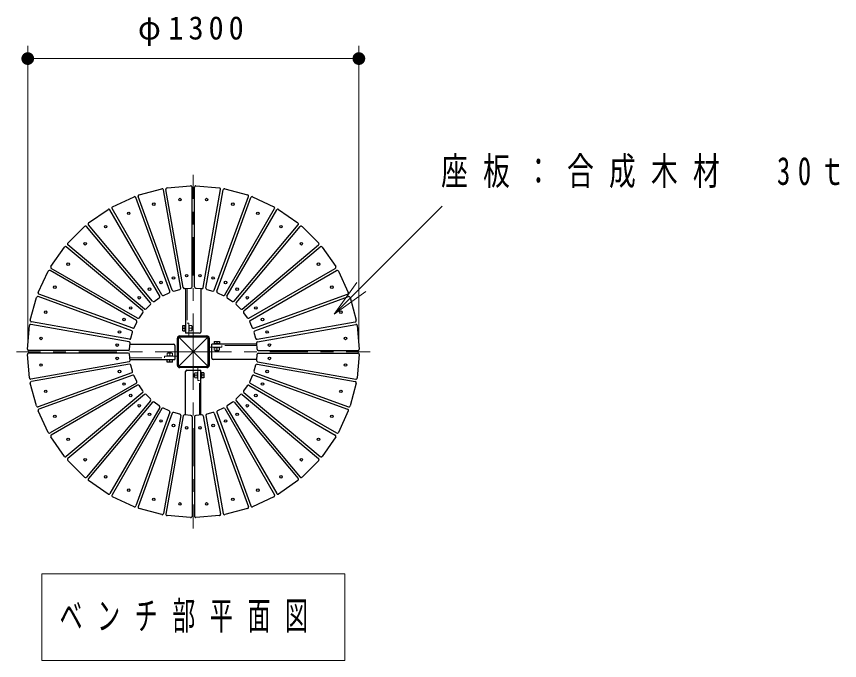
# Model space of a CAD drawing. Units: millimetres on the paper. Extents: x -385 to 0, y 0 to 267.
# Drawn here: x -247.7 to -183, y 109.7 to 160.3 of the extents above; entities that cross this region are included whole.
import ezdxf

# ---------------------------------------------------------------- set-up
doc = ezdxf.new("R2010")
doc.units = ezdxf.units.MM
doc.linetypes.add('USER1', pattern=[4.5, 2.5, -2])
doc.linetypes.add('USER2', pattern=[6, 3, -1, 1, -1])
doc.layers.add('1_50', color=3, linetype='Continuous', lineweight=25)
doc.styles.add('ＭＳ ゴシック', font='')
doc.styles.get('ＭＳ ゴシック').set_extended_font_data('MS Gothic')

# ---------------------------------------------------------------- blocks, each defined once
blk = doc.blocks.new('filled_dot')
at = {"color": 0, "linetype": 'Continuous', "lineweight": -2, "const_width": 1.25}
blk.add_lwpolyline([(-0.625, 0, 1), (0.625, 0, 1)], format="xyb", close=True, dxfattribs=at)
blk = doc.blocks.new('open_arrow')
at = {"color": 0, "linetype": 'Continuous', "lineweight": -2}
blk.add_lwpolyline([(7.5, 1.25), (0, 0), (7.5, -1.25)], dxfattribs=at)

msp = doc.modelspace()

# ---------------------------------------------------------------- linework, layer by layer
at = {"layer": '1_50', "color": 7, "lineweight": 13}
for p, q in [((-246.786, 135.001), (-246.786, 158.032)), ((-220.786, 135.001), (-220.786, 158.032)), ((-246.786, 157.032), (-220.786, 157.032)), ((-222.719, 136.957), (-214.251, 145.425)), ((-234.92, 135.135), (-232.653, 132.867)), ((-234.92, 132.867), (-232.653, 135.135)), ((-245.686, 116.541), (-245.686, 109.741)), ((-221.886, 116.541), (-245.686, 116.541)), ((-221.886, 109.741), (-221.886, 116.541)), ((-245.686, 109.741), (-221.886, 109.741))]:
    msp.add_line(p, q, dxfattribs=at)
at = {"layer": '1_50', "color": 7, "linetype": 'USER2', "lineweight": 13}
for q in [(-233.786, 147.887), (-247.672, 134.001), (-233.786, 120.115), (-219.901, 134.001)]:
    msp.add_line((-233.786, 134.001), q, dxfattribs=at)
at = {"layer": '1_50'}
for p, q in [((-238.047, 146.318), (-236.255, 146.798)), ((-234.771, 139.008), (-236.13, 146.719)), ((-234.574, 139.043), (-235.933, 146.754)), ((-235.844, 146.871), (-233.995, 147.032)), ((-233.886, 139.103), (-233.886, 146.933)), ((-233.686, 139.103), (-233.686, 146.933)), ((-233.578, 147.032), (-231.729, 146.871)), ((-232.999, 139.043), (-231.639, 146.754)), ((-232.802, 139.008), (-231.442, 146.719)), ((-231.318, 146.798), (-229.525, 146.318)), ((-240.121, 145.391), (-238.439, 146.175)), ((-235.625, 138.761), (-238.303, 146.119)), ((-235.437, 138.829), (-238.115, 146.187)), ((-232.135, 138.829), (-229.457, 146.187)), ((-231.947, 138.761), (-229.269, 146.119)), ((-229.133, 146.175), (-227.451, 145.391)), ((-242.003, 144.118), (-240.483, 145.182)), ((-236.424, 138.369), (-240.339, 145.15)), ((-236.251, 138.469), (-240.166, 145.25)), ((-231.322, 138.469), (-227.407, 145.25)), ((-231.149, 138.369), (-227.234, 145.15)), ((-227.09, 145.182), (-225.57, 144.118)), ((-243.635, 142.537), (-242.323, 143.849)), ((-237.142, 137.845), (-242.175, 143.843)), ((-236.989, 137.974), (-242.022, 143.972)), ((-230.583, 137.974), (-225.551, 143.972)), ((-230.43, 137.845), (-225.397, 143.843)), ((-225.25, 143.849), (-223.938, 142.537)), ((-244.968, 140.697), (-243.903, 142.218)), ((-237.759, 137.204), (-243.757, 142.237)), ((-237.63, 137.357), (-243.628, 142.39)), ((-229.942, 137.357), (-223.944, 142.39)), ((-229.814, 137.204), (-223.816, 142.237)), ((-223.67, 142.218), (-222.605, 140.697)), ((-245.96, 138.654), (-245.176, 140.336)), ((-238.255, 136.465), (-245.036, 140.38)), ((-238.155, 136.639), (-244.936, 140.553)), ((-229.418, 136.639), (-222.637, 140.553)), ((-229.318, 136.465), (-222.537, 140.38)), ((-222.396, 140.336), (-221.612, 138.654)), ((-234.467, 138.961), (-233.978, 139.003)), ((-234.386, 138.968), (-234.386, 135.451)), ((-233.595, 139.003), (-233.106, 138.961)), ((-233.186, 138.968), (-233.186, 135.551)), ((-238.615, 135.652), (-245.972, 138.33)), ((-238.546, 135.84), (-245.904, 138.518)), ((-236.122, 138.429), (-235.677, 138.636)), ((-235.317, 138.767), (-234.843, 138.894)), ((-232.729, 138.894), (-232.255, 138.767)), ((-231.896, 138.636), (-231.451, 138.429)), ((-229.026, 135.84), (-221.669, 138.518)), ((-228.958, 135.652), (-221.6, 138.33)), ((-246.584, 136.469), (-246.103, 138.262)), ((-237.495, 137.363), (-237.148, 137.71)), ((-236.855, 137.956), (-236.453, 138.238)), ((-231.119, 138.238), (-230.717, 137.956)), ((-230.424, 137.71), (-230.077, 137.363)), ((-221.469, 138.262), (-220.989, 136.469)), ((-238.023, 136.668), (-237.741, 137.07)), ((-229.831, 137.07), (-229.55, 136.668)), ((-246.818, 134.21), (-246.656, 136.058)), ((-238.828, 134.788), (-246.539, 136.148)), ((-238.793, 134.985), (-246.504, 136.345)), ((-238.422, 135.892), (-238.214, 136.336)), ((-234.602, 135.647), (-234.602, 136.055)), ((-234.602, 136.055), (-234.434, 136.055)), ((-234.602, 135.851), (-234.434, 135.851)), ((-234.434, 135.623), (-234.434, 136.079)), ((-234.434, 136.079), (-234.386, 136.079)), ((-229.359, 136.336), (-229.151, 135.892)), ((-228.779, 134.985), (-221.068, 136.345)), ((-228.745, 134.788), (-221.034, 136.148)), ((-220.917, 136.058), (-220.755, 134.21)), ((-238.679, 135.058), (-238.552, 135.532)), ((-234.856, 135.251), (-232.716, 135.251)), ((-234.856, 135.161), (-232.716, 135.161)), ((-234.602, 135.647), (-234.434, 135.647)), ((-234.434, 135.623), (-234.386, 135.623)), ((-233.286, 135.451), (-234.386, 135.451)), ((-229.02, 135.532), (-228.893, 135.058)), ((-238.789, 134.192), (-238.746, 134.681)), ((-238.753, 134.601), (-235.336, 134.601)), ((-235.236, 134.501), (-235.236, 133.401)), ((-235.036, 132.931), (-235.036, 135.071)), ((-234.946, 132.931), (-234.946, 135.071)), ((-232.626, 132.931), (-232.626, 135.071)), ((-232.536, 135.071), (-232.536, 132.931)), ((-232.337, 133.501), (-232.337, 134.601)), ((-228.82, 134.601), (-232.337, 134.601)), ((-232.165, 134.649), (-232.165, 134.601)), ((-232.165, 134.649), (-231.709, 134.649)), ((-232.141, 134.817), (-232.141, 134.649)), ((-232.141, 134.817), (-231.732, 134.817)), ((-231.937, 134.817), (-231.937, 134.649)), ((-231.733, 134.817), (-231.733, 134.649)), ((-231.709, 134.649), (-231.709, 134.601)), ((-228.827, 134.681), (-228.784, 134.192)), ((-246.656, 131.944), (-246.818, 133.792)), ((-238.888, 134.101), (-246.718, 134.101)), ((-238.888, 133.901), (-246.718, 133.901)), ((-238.746, 133.321), (-238.789, 133.81)), ((-228.784, 133.81), (-228.827, 133.321)), ((-228.684, 134.101), (-220.855, 134.101)), ((-228.684, 133.901), (-220.855, 133.901)), ((-220.755, 133.792), (-220.917, 131.944)), ((-238.828, 133.214), (-246.539, 131.854)), ((-238.753, 133.401), (-235.236, 133.401)), ((-235.864, 133.353), (-235.864, 133.401)), ((-235.408, 133.353), (-235.864, 133.353)), ((-235.84, 133.185), (-235.84, 133.353)), ((-235.432, 133.185), (-235.84, 133.185)), ((-235.636, 133.185), (-235.636, 133.353)), ((-235.432, 133.185), (-235.432, 133.353)), ((-235.408, 133.353), (-235.408, 133.401)), ((-228.82, 133.401), (-232.237, 133.401)), ((-228.745, 133.214), (-221.034, 131.854)), ((-238.793, 133.017), (-246.504, 131.657)), ((-238.552, 132.47), (-238.679, 132.944)), ((-234.856, 132.841), (-232.716, 132.841)), ((-232.716, 132.751), (-234.856, 132.751)), ((-234.286, 132.551), (-233.186, 132.551)), ((-233.186, 129.034), (-233.186, 132.551)), ((-228.893, 132.944), (-229.02, 132.47)), ((-228.779, 133.017), (-221.068, 131.657)), ((-238.615, 132.35), (-245.972, 129.672)), ((-238.546, 132.162), (-245.904, 129.484)), ((-238.214, 131.665), (-238.422, 132.11)), ((-234.386, 129.034), (-234.386, 132.451)), ((-233.138, 132.379), (-233.186, 132.379)), ((-233.138, 131.923), (-233.186, 131.923)), ((-233.138, 132.379), (-233.138, 131.923)), ((-232.97, 132.355), (-233.138, 132.355)), ((-232.97, 132.151), (-233.138, 132.151)), ((-232.97, 131.947), (-233.138, 131.947)), ((-232.97, 132.355), (-232.97, 131.947)), ((-229.151, 132.11), (-229.359, 131.665)), ((-229.026, 132.162), (-221.669, 129.484)), ((-228.958, 132.35), (-221.6, 129.672)), ((-246.103, 129.74), (-246.584, 131.533)), ((-238.255, 131.537), (-245.036, 127.622)), ((-238.155, 131.363), (-244.936, 127.448)), ((-237.741, 130.932), (-238.023, 131.334)), ((-229.55, 131.334), (-229.831, 130.932)), ((-229.418, 131.363), (-222.637, 127.448)), ((-229.318, 131.537), (-222.537, 127.622)), ((-220.989, 131.533), (-221.469, 129.74)), ((-237.759, 130.798), (-243.757, 125.765)), ((-237.63, 130.645), (-243.628, 125.612)), ((-237.148, 130.292), (-237.495, 130.639)), ((-230.077, 130.639), (-230.424, 130.292)), ((-229.942, 130.645), (-223.944, 125.612)), ((-229.814, 130.798), (-223.816, 125.765)), ((-237.142, 130.157), (-242.175, 124.159)), ((-236.989, 130.028), (-242.022, 124.03)), ((-236.453, 129.764), (-236.855, 130.046)), ((-230.717, 130.046), (-231.119, 129.764)), ((-230.583, 130.028), (-225.551, 124.03)), ((-230.43, 130.157), (-225.397, 124.159)), ((-245.176, 127.666), (-245.96, 129.348)), ((-236.424, 129.633), (-240.339, 122.852)), ((-236.251, 129.533), (-240.166, 122.752)), ((-235.677, 129.366), (-236.122, 129.573)), ((-231.451, 129.573), (-231.896, 129.366)), ((-231.322, 129.533), (-227.407, 122.752)), ((-231.149, 129.633), (-227.234, 122.852)), ((-221.612, 129.348), (-222.396, 127.666)), ((-235.625, 129.241), (-238.303, 121.883)), ((-235.437, 129.172), (-238.115, 121.815)), ((-234.771, 128.994), (-236.13, 121.283)), ((-234.574, 128.959), (-235.933, 121.248)), ((-234.843, 129.108), (-235.317, 129.235)), ((-233.978, 128.999), (-234.467, 129.041)), ((-233.886, 128.899), (-233.886, 121.069)), ((-233.686, 128.899), (-233.686, 121.069)), ((-233.106, 129.041), (-233.595, 128.999)), ((-232.999, 128.959), (-231.639, 121.248)), ((-232.802, 128.994), (-231.442, 121.283)), ((-232.255, 129.235), (-232.729, 129.108)), ((-232.135, 129.172), (-229.457, 121.815)), ((-231.947, 129.241), (-229.269, 121.883)), ((-243.903, 125.784), (-244.968, 127.305)), ((-222.605, 127.305), (-223.67, 125.784)), ((-242.323, 124.153), (-243.635, 125.465)), ((-223.938, 125.465), (-225.25, 124.153)), ((-240.483, 122.82), (-242.003, 123.884)), ((-225.57, 123.884), (-227.09, 122.82)), ((-238.439, 121.827), (-240.121, 122.611)), ((-227.451, 122.611), (-229.133, 121.827)), ((-236.255, 121.204), (-238.047, 121.684)), ((-229.525, 121.684), (-231.318, 121.204)), ((-233.995, 120.97), (-235.844, 121.131)), ((-231.729, 121.131), (-233.578, 120.97))]:
    msp.add_line(p, q, dxfattribs=at)
at = {"layer": '1_50', "color": 7, "linetype": 'USER1', "lineweight": 13}
for p, q in [((-234.266, 138.978), (-234.266, 135.251)), ((-234.146, 136.251), (-234.266, 136.251)), ((-234.146, 136.251), (-234.146, 135.251)), ((-234.146, 136.079), (-234.098, 136.079)), ((-234.098, 135.623), (-234.098, 136.079)), ((-234.098, 136.055), (-233.906, 136.055)), ((-234.098, 135.851), (-233.906, 135.851)), ((-233.906, 135.647), (-233.906, 136.055)), ((-233.906, 135.971), (-233.834, 135.971)), ((-233.906, 135.731), (-233.834, 135.731)), ((-233.834, 135.731), (-233.834, 135.971)), ((-234.146, 135.623), (-234.098, 135.623)), ((-234.098, 135.647), (-233.906, 135.647)), ((-228.809, 134.481), (-232.536, 134.481)), ((-231.537, 134.361), (-231.537, 134.481)), ((-235.432, 133.881), (-235.84, 133.881)), ((-235.84, 133.689), (-235.84, 133.881)), ((-235.756, 133.881), (-235.756, 133.953)), ((-235.516, 133.953), (-235.756, 133.953)), ((-235.636, 133.689), (-235.636, 133.881)), ((-235.516, 133.881), (-235.516, 133.953)), ((-235.432, 133.689), (-235.432, 133.881)), ((-231.537, 134.361), (-232.536, 134.361)), ((-232.165, 134.361), (-232.165, 134.313)), ((-232.165, 134.313), (-231.709, 134.313)), ((-232.141, 134.313), (-232.141, 134.121)), ((-232.141, 134.121), (-231.732, 134.121)), ((-232.057, 134.121), (-232.057, 134.049)), ((-232.057, 134.049), (-231.817, 134.049)), ((-231.937, 134.313), (-231.937, 134.121)), ((-231.817, 134.121), (-231.817, 134.049)), ((-231.732, 134.313), (-231.732, 134.121)), ((-231.709, 134.361), (-231.709, 134.313)), ((-238.763, 133.521), (-235.036, 133.521)), ((-236.036, 133.641), (-235.036, 133.641)), ((-236.036, 133.641), (-236.036, 133.521)), ((-235.408, 133.689), (-235.864, 133.689)), ((-235.864, 133.641), (-235.864, 133.689)), ((-235.408, 133.641), (-235.408, 133.689)), ((-233.426, 131.751), (-233.426, 132.751)), ((-233.306, 129.024), (-233.306, 132.751)), ((-233.666, 132.271), (-233.738, 132.271)), ((-233.738, 132.271), (-233.738, 132.031)), ((-233.666, 132.031), (-233.738, 132.031)), ((-233.666, 132.355), (-233.666, 131.947)), ((-233.474, 132.355), (-233.666, 132.355)), ((-233.474, 132.151), (-233.666, 132.151)), ((-233.474, 131.947), (-233.666, 131.947)), ((-233.426, 132.379), (-233.474, 132.379)), ((-233.474, 132.379), (-233.474, 131.923)), ((-233.426, 131.923), (-233.474, 131.923)), ((-233.426, 131.751), (-233.306, 131.751))]:
    msp.add_line(p, q, dxfattribs=at)
at = {"layer": '1_50'}
for centre in [(-236.892, 145.592), (-234.832, 145.955), (-232.74, 145.955), (-230.681, 145.592), (-238.858, 144.877), (-228.715, 144.877), (-240.669, 143.831), (-226.903, 143.831), (-242.272, 142.486), (-225.301, 142.486), (-243.616, 140.884), (-223.957, 140.884), (-235.339, 139.797), (-234.309, 139.978), (-233.263, 139.978), (-232.233, 139.797), (-244.662, 139.072), (-237.228, 138.916), (-236.322, 139.439), (-231.251, 139.439), (-230.345, 138.916), (-222.911, 139.072), (-238.029, 138.244), (-229.544, 138.244), (-245.377, 137.107), (-238.701, 137.442), (-228.871, 137.442), (-222.195, 137.107), (-239.224, 136.537), (-228.348, 136.537), (-245.741, 135.047), (-239.582, 135.554), (-227.991, 135.554), (-221.832, 135.047), (-239.764, 134.524), (-227.809, 134.524), (-239.764, 133.478), (-227.809, 133.478), (-245.741, 132.955), (-239.582, 132.448), (-227.991, 132.448), (-221.832, 132.955), (-239.224, 131.465), (-228.348, 131.465), (-245.377, 130.895), (-238.701, 130.56), (-228.871, 130.56), (-222.195, 130.895), (-238.029, 129.758), (-229.544, 129.758), (-244.662, 128.93), (-237.228, 129.086), (-236.322, 128.563), (-231.251, 128.563), (-230.345, 129.086), (-222.911, 128.93), (-235.339, 128.205), (-234.309, 128.024), (-233.263, 128.024), (-232.233, 128.205), (-243.616, 127.118), (-223.957, 127.118), (-242.272, 125.516), (-225.301, 125.516), (-240.669, 124.171), (-226.903, 124.171), (-238.858, 123.125), (-228.715, 123.125), (-236.892, 122.41), (-230.681, 122.41), (-234.832, 122.047), (-232.74, 122.047)]:
    msp.add_circle(centre, 0.1, dxfattribs=at)
for centre, radius, start, end in [((-236.229, 146.702), 0.1, 10, 105), ((-235.835, 146.771), 0.1, 95, 190), ((-233.986, 146.933), 0.1, 0, 95), ((-233.586, 146.933), 0.1, 85, 180), ((-231.738, 146.771), 0.1, 350, 85), ((-231.344, 146.702), 0.1, 75, 170), ((-238.397, 146.084), 0.1, 20, 115), ((-238.021, 146.221), 0.1, 105, 200), ((-229.551, 146.221), 0.1, 340, 75), ((-229.175, 146.084), 0.1, 65, 160), ((-240.425, 145.1), 0.1, 30, 125), ((-240.079, 145.3), 0.1, 115, 210), ((-227.494, 145.3), 0.1, 330, 65), ((-227.147, 145.1), 0.1, 55, 150), ((-242.252, 143.779), 0.1, 40, 135), ((-241.946, 144.036), 0.1, 125, 220), ((-225.627, 144.036), 0.1, 320, 55), ((-225.321, 143.779), 0.1, 45, 140), ((-243.821, 142.16), 0.1, 50, 145), ((-243.564, 142.467), 0.1, 135, 230), ((-224.009, 142.467), 0.1, 310, 45), ((-223.751, 142.16), 0.1, 35, 130), ((-245.086, 140.294), 0.1, 60, 155), ((-244.886, 140.64), 0.1, 145, 240), ((-222.687, 140.64), 0.1, 300, 35), ((-222.487, 140.294), 0.1, 25, 120), ((-234.869, 138.991), 0.1, 285, 10), ((-234.475, 139.06), 0.1, 190, 275), ((-233.986, 139.103), 0.1, 275, 0), ((-233.586, 139.103), 0.1, 180, 265), ((-233.097, 139.06), 0.1, 265, 350), ((-232.703, 138.991), 0.1, 170, 255), ((-246.007, 138.236), 0.1, 70, 165), ((-245.87, 138.612), 0.1, 155, 250), ((-236.511, 138.319), 0.1, 305, 30), ((-236.164, 138.519), 0.1, 210, 295), ((-235.719, 138.727), 0.1, 295, 20), ((-235.343, 138.864), 0.1, 200, 285), ((-232.229, 138.864), 0.1, 255, 340), ((-231.853, 138.727), 0.1, 160, 245), ((-231.409, 138.519), 0.1, 245, 330), ((-231.062, 138.319), 0.1, 150, 235), ((-221.703, 138.612), 0.1, 290, 25), ((-221.566, 138.236), 0.1, 15, 110), ((-237.219, 137.781), 0.1, 315, 40), ((-236.913, 138.038), 0.1, 220, 305), ((-230.66, 138.038), 0.1, 235, 320), ((-230.354, 137.781), 0.1, 140, 225), ((-237.823, 137.127), 0.1, 325, 50), ((-237.566, 137.434), 0.1, 230, 315), ((-230.007, 137.434), 0.1, 225, 310), ((-229.749, 137.127), 0.1, 130, 215), ((-246.487, 136.444), 0.1, 165, 260), ((-238.305, 136.379), 0.1, 335, 60), ((-238.105, 136.725), 0.1, 240, 325), ((-229.468, 136.725), 0.1, 215, 300), ((-229.268, 136.379), 0.1, 120, 205), ((-221.086, 136.444), 0.1, 280, 15), ((-246.556, 136.05), 0.1, 80, 175), ((-238.512, 135.934), 0.1, 250, 335), ((-229.06, 135.934), 0.1, 205, 290), ((-221.016, 136.05), 0.1, 5, 100), ((-238.649, 135.558), 0.1, 345, 70), ((-234.856, 135.071), 0.18, 90, 180), ((-234.856, 135.071), 0.09, 90, 180), ((-233.286, 135.551), 0.1, 270, 0), ((-232.716, 135.071), 0.18, 0, 90), ((-232.716, 135.071), 0.09, 0, 90), ((-228.924, 135.558), 0.1, 110, 195), ((-238.846, 134.69), 0.1, 355, 80), ((-238.776, 135.084), 0.1, 260, 345), ((-235.336, 134.501), 0.1, 0, 90), ((-228.797, 135.084), 0.1, 195, 280), ((-228.727, 134.69), 0.1, 100, 185), ((-246.718, 134.201), 0.1, 175, 270), ((-246.718, 133.801), 0.1, 90, 185), ((-238.888, 134.201), 0.1, 270, 355), ((-238.888, 133.801), 0.1, 5, 90), ((-228.684, 134.201), 0.1, 185, 270), ((-228.684, 133.801), 0.1, 90, 175), ((-220.855, 134.201), 0.1, 270, 5), ((-220.855, 133.801), 0.1, 355, 90), ((-238.846, 133.312), 0.1, 280, 5), ((-232.237, 133.501), 0.1, 180, 270), ((-228.727, 133.312), 0.1, 175, 260), ((-238.776, 132.918), 0.1, 15, 100), ((-234.856, 132.931), 0.18, 180, 270), ((-234.856, 132.931), 0.09, 180, 270), ((-234.286, 132.451), 0.1, 90, 180), ((-232.716, 132.931), 0.18, 270, 0), ((-232.716, 132.931), 0.09, 270, 0), ((-228.797, 132.918), 0.1, 80, 165), ((-246.556, 131.952), 0.1, 185, 280), ((-238.649, 132.444), 0.1, 290, 15), ((-238.512, 132.068), 0.1, 25, 110), ((-229.06, 132.068), 0.1, 70, 155), ((-228.924, 132.444), 0.1, 165, 250), ((-221.016, 131.952), 0.1, 260, 355), ((-246.487, 131.558), 0.1, 100, 195), ((-238.305, 131.623), 0.1, 300, 25), ((-238.105, 131.277), 0.1, 35, 120), ((-229.468, 131.277), 0.1, 60, 145), ((-229.268, 131.623), 0.1, 155, 240), ((-221.086, 131.558), 0.1, 345, 80), ((-237.823, 130.875), 0.1, 310, 35), ((-237.566, 130.568), 0.1, 45, 130), ((-230.007, 130.568), 0.1, 50, 135), ((-229.749, 130.875), 0.1, 145, 230), ((-237.219, 130.221), 0.1, 320, 45), ((-236.913, 129.964), 0.1, 55, 140), ((-230.66, 129.964), 0.1, 40, 125), ((-230.354, 130.221), 0.1, 135, 220), ((-246.007, 129.766), 0.1, 195, 290), ((-245.87, 129.39), 0.1, 110, 205), ((-236.511, 129.683), 0.1, 330, 55), ((-236.164, 129.483), 0.1, 65, 150), ((-235.719, 129.275), 0.1, 340, 65), ((-231.853, 129.275), 0.1, 115, 200), ((-231.409, 129.483), 0.1, 30, 115), ((-231.062, 129.683), 0.1, 125, 210), ((-221.703, 129.39), 0.1, 335, 70), ((-221.566, 129.766), 0.1, 250, 345), ((-235.343, 129.138), 0.1, 75, 160), ((-234.869, 129.011), 0.1, 350, 75), ((-234.475, 128.942), 0.1, 85, 170), ((-233.986, 128.899), 0.1, 0, 85), ((-233.586, 128.899), 0.1, 95, 180), ((-233.097, 128.942), 0.1, 10, 95), ((-232.703, 129.011), 0.1, 105, 190), ((-232.229, 129.138), 0.1, 20, 105), ((-245.086, 127.708), 0.1, 205, 300), ((-244.886, 127.362), 0.1, 120, 215), ((-222.687, 127.362), 0.1, 325, 60), ((-222.487, 127.708), 0.1, 240, 335), ((-243.821, 125.842), 0.1, 215, 310), ((-243.564, 125.535), 0.1, 130, 225), ((-224.009, 125.535), 0.1, 315, 50), ((-223.751, 125.842), 0.1, 230, 325), ((-242.252, 124.223), 0.1, 225, 320), ((-225.321, 124.223), 0.1, 220, 315), ((-241.946, 123.966), 0.1, 140, 235), ((-225.627, 123.966), 0.1, 305, 40), ((-240.425, 122.902), 0.1, 235, 330), ((-227.147, 122.902), 0.1, 210, 305), ((-240.079, 122.702), 0.1, 150, 245), ((-227.494, 122.702), 0.1, 295, 30), ((-238.397, 121.917), 0.1, 245, 340), ((-238.021, 121.781), 0.1, 160, 255), ((-229.551, 121.781), 0.1, 285, 20), ((-229.175, 121.917), 0.1, 200, 295), ((-236.229, 121.3), 0.1, 255, 350), ((-235.835, 121.231), 0.1, 170, 265), ((-233.986, 121.069), 0.1, 265, 0), ((-233.586, 121.069), 0.1, 180, 275), ((-231.738, 121.231), 0.1, 275, 10), ((-231.344, 121.3), 0.1, 190, 285)]:
    msp.add_arc(centre, radius, start, end, dxfattribs=at)

# ---------------------------------------------------------------- block references
at = {"layer": '1_50', "color": 7, "lineweight": 13, "xscale": 0.4, "yscale": 0.4}
msp.add_blockref('filled_dot', (-246.786, 157.032), dxfattribs=at)
for name, p, rotation in [('filled_dot', (-220.786, 157.032), 180), ('open_arrow', (-222.719, 136.957), 45)]:
    msp.add_blockref(name, p, dxfattribs=dict(at, rotation=rotation))

# ---------------------------------------------------------------- texts
at = {"layer": '1_50', "color": 7, "style": 'ＭＳ ゴシック'}
for s, insert, char_height, attachment_point in [('\\T1.33;\\W0.95;φ1300', (-233.786, 158.032), 1.833, 8), ('\\T1.57;\\W0.7;座板：合成木材\u300030ｔ', (-214.326, 148.075), 2.199, 4), ('\\T1.64;\\W0.6;ベンチ部平面図', (-244.286, 113.141), 2.199, 4)]:
    msp.add_mtext(s, dxfattribs=dict(at, insert=insert, char_height=char_height, attachment_point=attachment_point))

doc.saveas('drawing.dxf')
